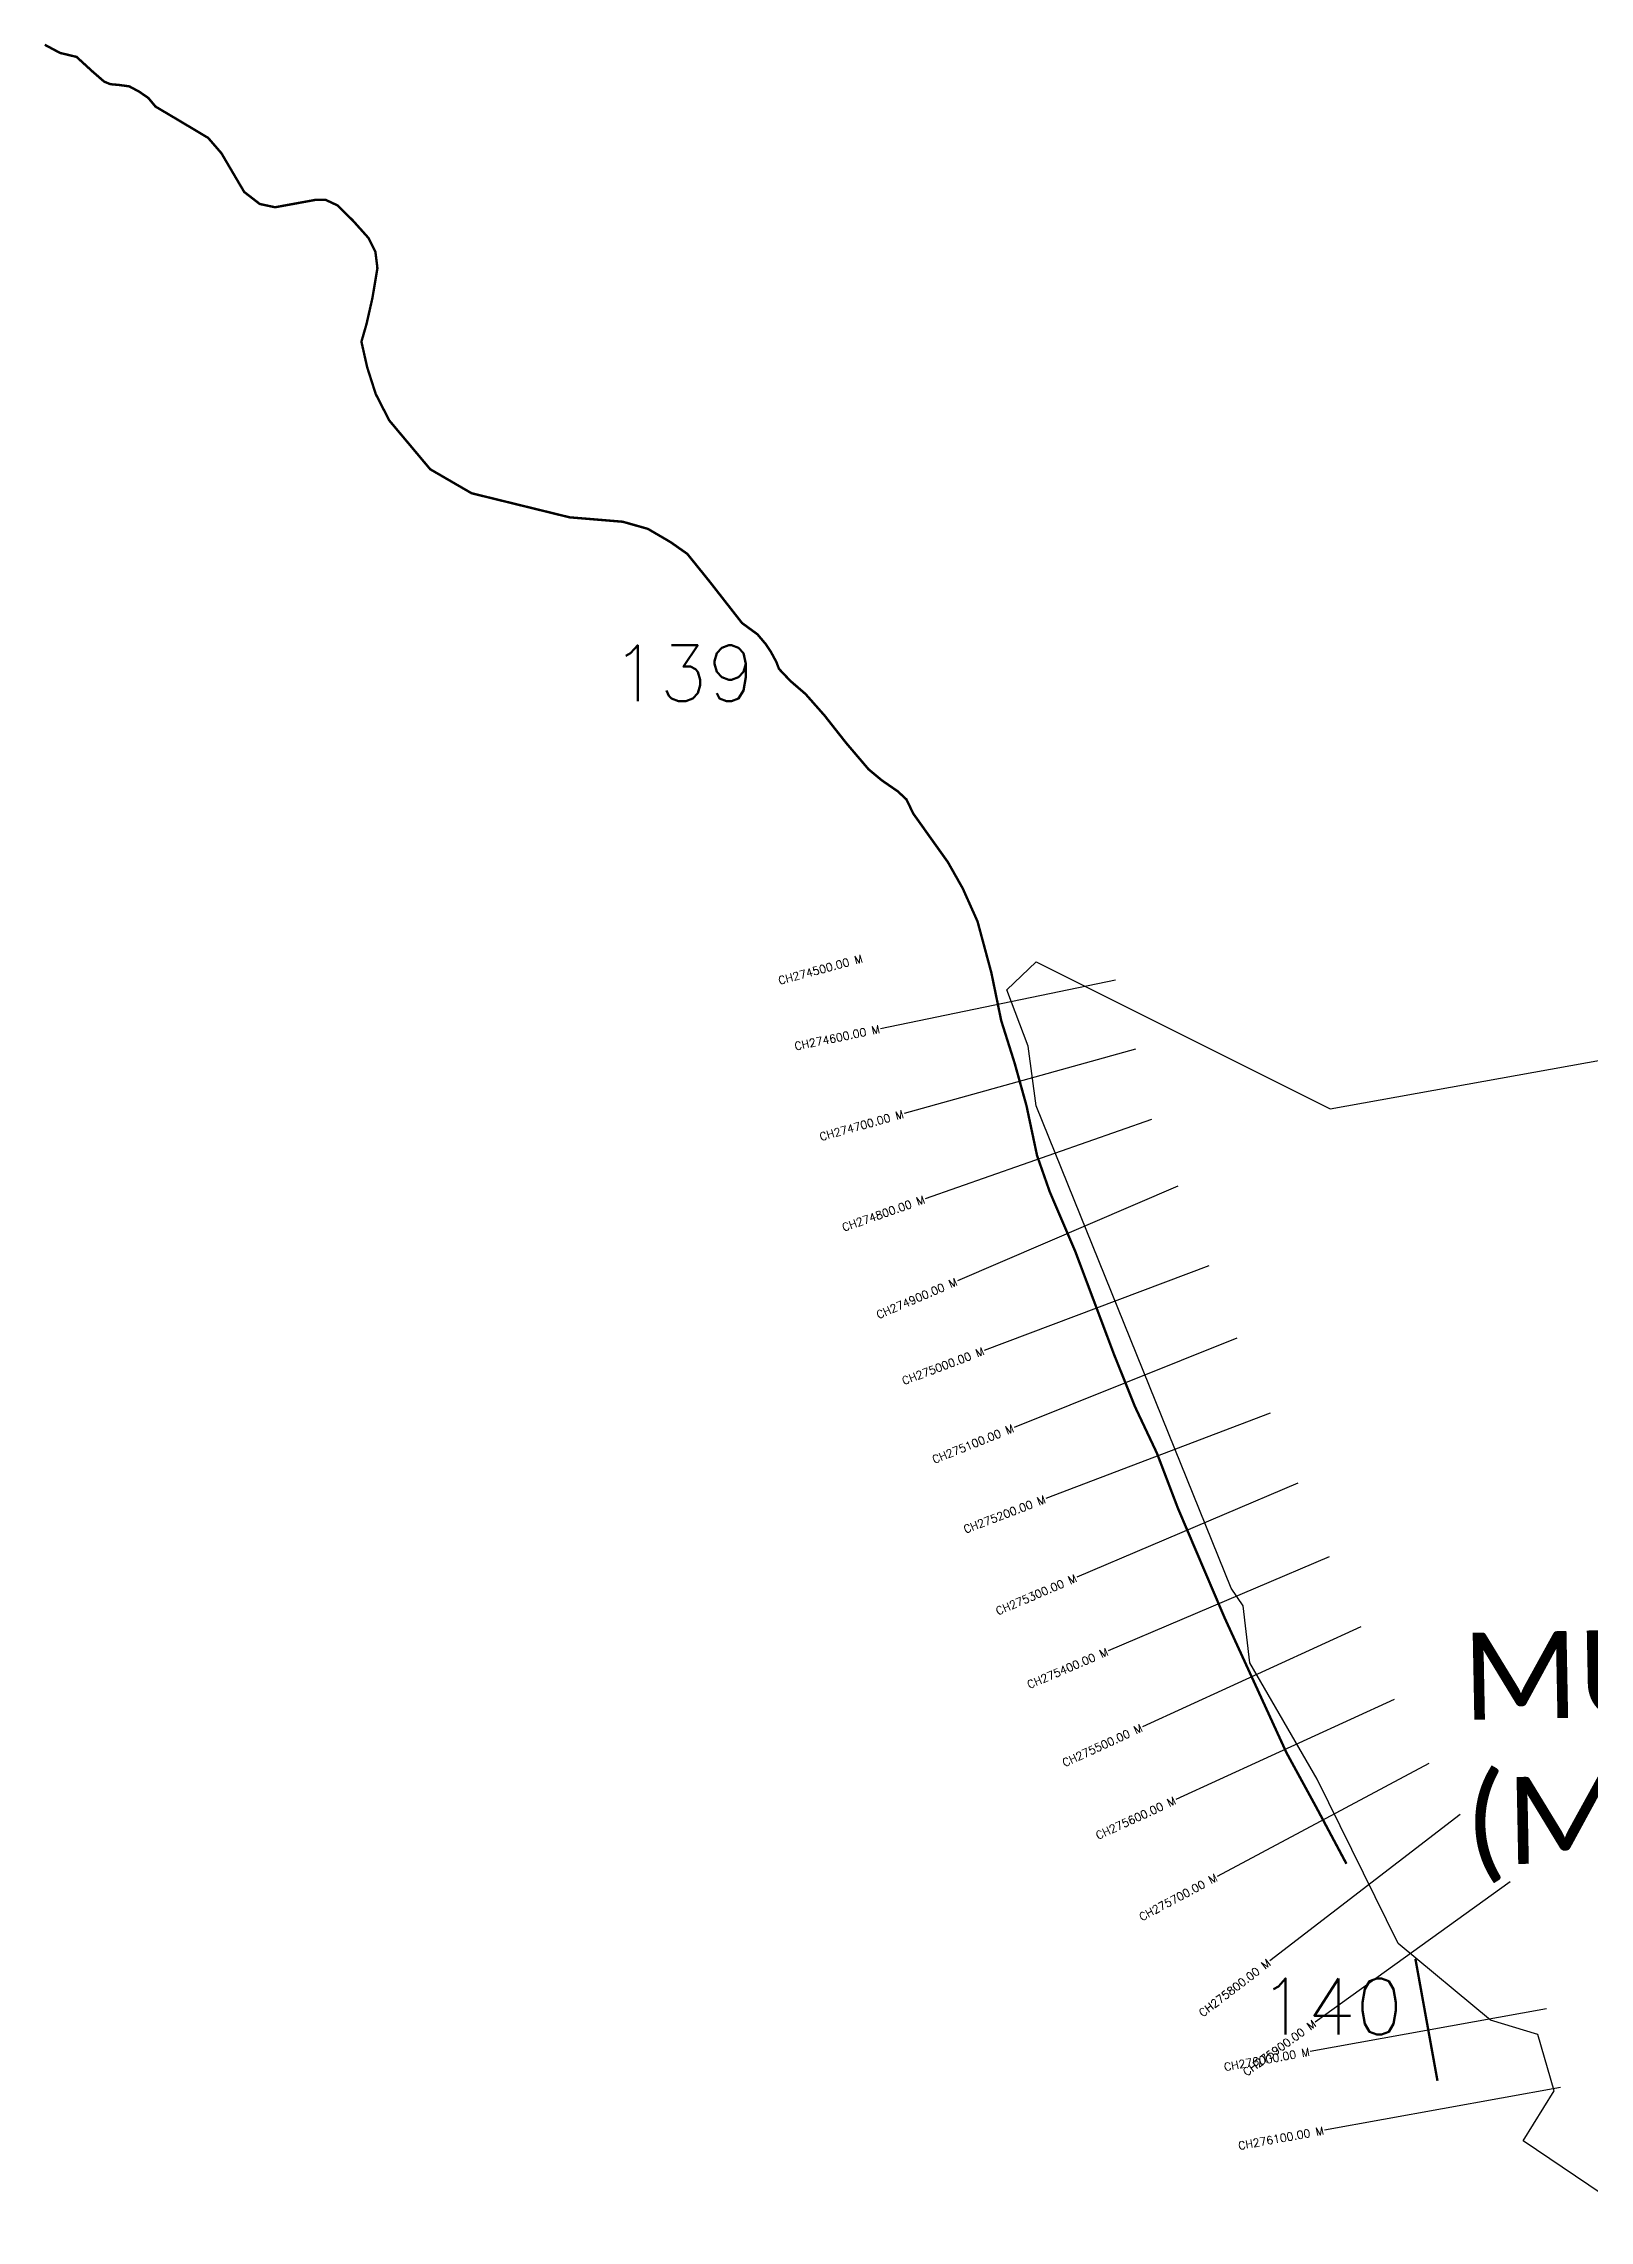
# Model space of a CAD drawing. Header units: metres. Extents: x 282509 to 286112, y 2026364 to 2029474.
# Drawn here: x 282509 to 284442, y 2026753 to 2029474 of the extents above; entities that cross this region are included whole.
import ezdxf
from ezdxf.enums import TextEntityAlignment as Align

# ---------------------------------------------------------------- set-up
doc = ezdxf.new("R2010")
doc.units = ezdxf.units.M
for name, color, linetype in [('CS', 134, 'Continuous'), ('CSMark', 6, 'Continuous'), ('NATURALLY PROTECTED', 3, 'Continuous'), ('village', 3, 'Continuous'), ('VILLAGE NAME', 250, 'Continuous')]:
    doc.layers.add(name, color=color, linetype=linetype)
doc.styles.get("Standard").update_dxf_attribs({"font": 'simplex.shx'})

msp = doc.modelspace()

# ---------------------------------------------------------------- linework, layer by layer
at = {"layer": 'CS'}
for p, q in [((283849, 2028303.1), (283555.2, 2028242.5)), ((283873.9, 2028216.8), (283584.8, 2028136.5)), ((283894.1, 2028129.1), (283611, 2028029.9)), ((283927.1, 2028045.6), (283651.4, 2027927.4)), ((283965.9, 2027946.1), (283685.1, 2027840.5)), ((284000.7, 2027855.9), (283722.3, 2027744.2)), ((284042.3, 2027762.2), (283762, 2027655.3)), ((284076.9, 2027674.5), (283800.9, 2027556.9)), ((284116.1, 2027582.5), (283840, 2027464.9)), ((284155.6, 2027495.2), (283882.9, 2027370)), ((284197.3, 2027404.3), (283924.7, 2027279.2)), ((284240.8, 2027324.4), (283976.2, 2027183.1)), ((284279.8, 2027260.3), (284041.9, 2027077.5)), ((284342.3, 2027176.3), (284098.8, 2027001.1)), ((284387.7, 2027017.8), (284092.6, 2026964.3)), ((284405.6, 2026919.5), (284110.4, 2026865.9))]:
    msp.add_line(p, q, dxfattribs=at)
at = {"layer": 'NATURALLY PROTECTED', "const_width": 3, "flags": 128}
for points in [[(282510.5, 2029472.2), (282529.6, 2029462), (282550.3, 2029457), (282570.3, 2029438.7), (282584.8, 2029426.1), (282592.6, 2029422.9), (282603, 2029422), (282616.2, 2029420.2), (282628.5, 2029413.6), (282640, 2029405.7), (282649, 2029394.9), (282673.2, 2029380.6), (282714.8, 2029355.8), (282731.4, 2029336.6), (282745.9, 2029311.9), (282759.9, 2029288.2), (282779.3, 2029273.2), (282798.4, 2029269.1), (282849.3, 2029278.4), (282861.6, 2029278.4), (282876.8, 2029271.3), (282896.1, 2029252.1), (282915.4, 2029230.5), (282923.9, 2029213.2), (282926.4, 2029192.9), (282920.1, 2029155.5), (282912.8, 2029123.3), (282906.4, 2029101.1), (282913.6, 2029069.1), (282924.3, 2029035.7), (282941.2, 2029002.7), (282992.4, 2028941.7), (283044.1, 2028911.7), (283166.7, 2028881.6), (283233.1, 2028876.1), (283264.5, 2028867.2), (283292.9, 2028850.6), (283313.8, 2028835.9), (283341.4, 2028801.7), (283382.2, 2028749.5), (283401.5, 2028735.4), (283412, 2028723), (283418.2, 2028713.7), (283425.1, 2028700.9), (283428.4, 2028692.2), (283442.7, 2028677.1), (283461.6, 2028660.8), (283485.3, 2028634), (283512.3, 2028599.7), (283540.5, 2028566.6), (283556.7, 2028553.1), (283577, 2028539.1), (283587.8, 2028529), (283596.3, 2028511.3), (283639.6, 2028450.6), (283658.1, 2028417.9), (283676.6, 2028376.6), (283693.9, 2028312.5), (283706.2, 2028252.7), (283723, 2028199.5), (283737.8, 2028146.4), (283751, 2028084.1), (283766.9, 2028038.7), (283799, 2027963.7), (283847.2, 2027835.6), (283873.4, 2027770.3), (283901, 2027711.8), (283927.1, 2027643.3), (283985.6, 2027506.1), (284062.8, 2027337.8), (284100, 2027269.7), (284137.8, 2027198.9)], [(284224, 2027080.2), (284251.6, 2026927.7)]]:
    msp.add_lwpolyline(points, dxfattribs=at)
at = {"layer": 'village', "color": 6}
msp.add_polyline3d([(284506.4, 2026753.2, 0), (284358.8, 2026852.8, 0), (284397.3, 2026915, 0), (284377, 2026985.6, 0), (284317.8, 2027003.6, 0), (284202.5, 2027099.5, 0), (284101.1, 2027304.7, 0), (284017.1, 2027449.9, 0), (284008.7, 2027521.3, 0), (283993.9, 2027543.3, 0), (283750.1, 2028146.2, 0), (283740, 2028220.7, 0), (283713.3, 2028291.3, 0), (283749.9, 2028326.2, 0), (284117.5, 2028142.2, 0), (284693.9, 2028246, 0)], dxfattribs=at)

# ---------------------------------------------------------------- texts
at = {"char_height": 70, "attachment_point": 1}
for s, insert in [('139', (283218.9, 2028721.8)), ('140', (284028.7, 2027055.6))]:
    msp.add_mtext_dynamic_manual_height_columns(s, width=95.172, gutter_width=1, heights=[0], dxfattribs=dict(at, insert=insert))
at = {"layer": 'CSMark'}
for s, rotation, p in [('CH274500.00 M', 15.077, (283532.6, 2028330.6)), ('CH274600.00 M', 11.6576, (283554.2, 2028242.3)), ('CH274700.00 M', 15.5425, (283583.9, 2028136.2)), ('CH274800.00 M', 19.3079, (283610.1, 2028029.5)), ('CH274900.00 M', 23.2085, (283650.5, 2027927)), ('CH275000.00 M', 20.6174, (283684.2, 2027840.1)), ('CH275100.00 M', 21.8534, (283721.3, 2027743.8)), ('CH275200.00 M', 20.8784, (283761.1, 2027654.9)), ('CH275300.00 M', 23.0655, (283799.9, 2027556.5)), ('CH275400.00 M', 23.0655, (283839.1, 2027464.5)), ('CH275500.00 M', 24.6522, (283882, 2027369.6)), ('CH275600.00 M', 24.6522, (283923.7, 2027278.7)), ('CH275700.00 M', 28.1009, (283975.3, 2027182.6)), ('CH275800.00 M', 37.536, (284041.1, 2027076.9)), ('CH275900.00 M', 35.7366, (284098, 2027000.5)), ('CH276000.00 M', 10.2895, (284091.6, 2026964.1)), ('CH276100.00 M', 10.2895, (284109.4, 2026865.7))]:
    msp.add_text(s, height=10, rotation=rotation, dxfattribs=at).set_placement(p, align=Align.MIDDLE_RIGHT)
at = {"layer": 'VILLAGE NAME', "insert": (284281.8, 2027487.4), "char_height": 108.748, "attachment_point": 1, "rotation": 1.1028}
msp.add_mtext_dynamic_manual_height_columns('{\\fCalibri|b0|i0|c0|p34;MURUD JANJIRA (MCI)}', width=1174.7, gutter_width=543.7, heights=[0], dxfattribs=at)

doc.saveas('drawing.dxf')
